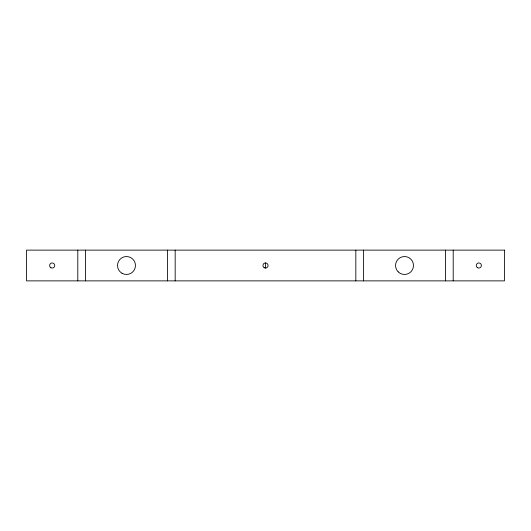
<?xml version="1.0" encoding="UTF-8"?>
<svg xmlns="http://www.w3.org/2000/svg" width="531" height="531" viewBox="0 0 531 531"><rect width="100%" height="100%" fill="white"/><g stroke="black" fill="none" stroke-linecap="round" stroke-linejoin="round"><path stroke-width="0.8" d="M453.202 250.128L453.202 280.872M445.516 250.128L445.516 280.872M363.516 250.128L363.516 280.872M355.83 250.128L355.83 280.872M265.5 262.938L265.5 268.062M175.17 250.128L175.17 280.872M167.484 250.128L167.484 280.872M85.484 250.128L85.484 280.872M77.798 250.128L77.798 280.872M504.45 250.128L26.55 250.128L26.55 280.872L504.45 280.872L504.45 250.128M122.004 273.266A8.967 8.967 0 0 0 135.458 265.5A8.967 8.967 0 0 0 122.004 257.734A8.967 8.967 0 0 0 122.004 273.266M50.896 267.717A2.562 2.562 0 0 0 54.739 265.5A2.562 2.562 0 0 0 50.896 263.283A2.562 2.562 0 0 0 50.896 267.717M264.219 267.717A2.562 2.562 0 0 0 268.062 265.5A2.562 2.562 0 0 0 264.219 263.283A2.562 2.562 0 0 0 264.219 267.717M477.542 267.717A2.562 2.562 0 0 0 481.385 265.5A2.562 2.562 0 0 0 477.542 263.283A2.562 2.562 0 0 0 477.542 267.717M398.17 271.839A8.967 8.967 0 0 0 413.178 267.823A8.967 8.967 0 0 0 402.193 256.838A8.967 8.967 0 0 0 398.17 271.839"/></g></svg>
